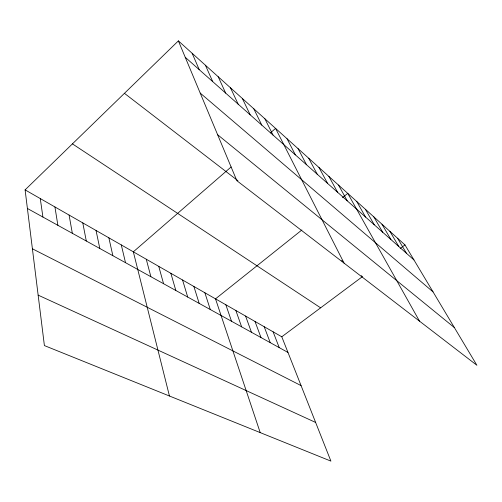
<?xml version="1.0" encoding="UTF-8"?>
<svg xmlns="http://www.w3.org/2000/svg" width="502" height="502" viewBox="0 0 502 502"><rect width="100%" height="100%" fill="white"/><g stroke="black" fill="none" stroke-linecap="round" stroke-linejoin="round"><path stroke-width="0.75" d="M25.1 189.881L281.785 336.786L330.906 461.112L44.396 345.583L25.1 189.881L178.379 40.888L404.976 244.92L476.9 365.28L236.85 180.689L178.379 40.888M231.127 166.965L133.331 251.828L169.45 396.009M270.377 132.904L275.567 128.399L344.096 263.155M301.878 229.985L215.515 298.859L260.205 432.605M342.489 197.593L347.754 193.395L419.509 321.148M281.785 336.786L362.45 276.633L361.233 275.698M400.169 248.503L404.976 244.92M38.146 295.126L315.626 422.446M32.404 248.797L301.075 385.611M27.403 208.481L287.972 352.448M72.432 143.873L320.609 307.833M124.44 93.322L237.929 180.733M341.649 260.613L342.847 261.536M217.617 134.705L454.379 327.593M200.198 93.065L433.05 291.9M185.232 57.272L413.955 259.948M397.534 238.224L406.513 253.353M389.872 231.322L398.839 246.551M381.972 224.206L390.92 239.536M373.821 216.87L382.744 232.294M365.406 209.296L374.304 224.814M356.721 201.471L365.588 217.09M338.48 185.05L347.252 200.844M328.892 176.409L337.601 192.291M318.965 167.48L327.611 183.437M308.692 158.224L317.258 174.263M298.05 148.642L306.527 164.75M287.012 138.709L295.389 154.886M264.874 118.773L273.013 135.057M253.811 108.808L261.818 125.136M242.353 98.492L250.216 114.851M230.481 87.806L238.18 104.19M218.175 76.724L225.693 93.127M205.406 65.229L212.722 81.631M192.153 53.294L199.244 69.69M273.113 331.822L279.231 347.622M264.196 326.72L270.245 342.653M255.022 321.468L260.99 337.539M245.578 316.065L251.458 332.274M235.858 310.5L241.631 326.846M225.844 304.77L231.51 321.255M204.872 292.766L210.3 309.533M193.891 286.485L199.187 303.39M182.559 279.997L187.704 297.046M170.856 273.301L175.838 290.495M158.764 266.38L163.57 283.718M146.264 259.227L150.882 276.702M121.296 244.932L125.506 262.684M108.865 237.822L112.862 255.7M96.039 230.481L99.804 248.484M82.786 222.894L86.3 241.023M69.088 215.057L72.338 233.304M54.925 206.95L57.881 225.323M40.273 198.566L42.915 217.052"/></g></svg>
